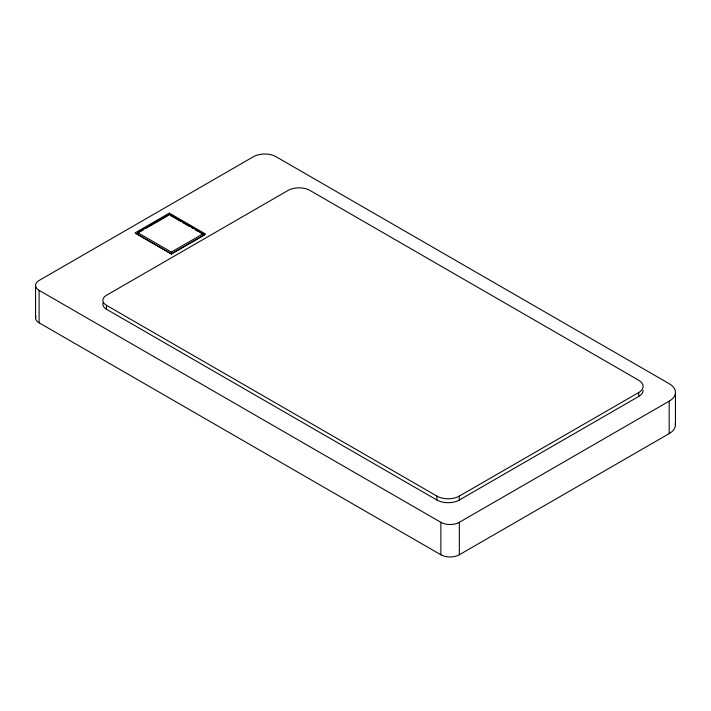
<?xml version="1.0" encoding="UTF-8"?>
<svg xmlns="http://www.w3.org/2000/svg" width="711" height="711" viewBox="0 0 711 711"><rect width="100%" height="100%" fill="white"/><g stroke="black" fill="none" stroke-linecap="round" stroke-linejoin="round"><path stroke-width="1.07" d="M169.334 213.122L135.117 232.879L171.378 253.818L205.595 234.061L169.334 213.122L169.334 214.829M137.658 232.621L169.334 214.331L203.053 233.795L203.053 235.759L171.378 254.049L137.658 234.586L137.658 232.621L171.378 252.085L203.053 233.795M136.068 234.035L143.675 229.644M145.568 228.542L168.383 215.38M106.446 305.303L436.936 496.109A15.82 9.136 0 0 0 459.306 496.109L638.7 392.543A15.064 8.701 0 0 0 638.7 380.243L309.987 190.459A15.526 8.967 0 0 0 288.026 190.459L106.446 295.296A12.256 7.074 0 0 0 106.446 305.303L106.446 309.232L436.936 500.037A15.82 9.136 0 0 0 459.306 500.037L638.7 396.462A15.064 8.701 0 0 0 643.108 390.312M39.096 290.355L440.873 522.318A13.056 7.537 0 0 0 459.333 522.318L669.184 401.164A21.383 12.345 0 0 0 669.184 383.7L276.064 156.731A16.024 9.252 0 0 0 253.409 156.731L39.096 280.463A12.123 6.994 0 0 0 39.096 290.355L39.096 322.803L440.873 554.767A13.056 7.537 0 0 0 459.333 554.767L669.184 433.612A21.383 12.345 0 0 0 675.263 423.267M170.293 215.38L180.79 221.441M182.691 222.543L189.375 226.391M191.277 227.493L193.188 228.595M195.098 229.697L197.96 231.351M199.871 232.453L204.644 235.208M675.45 392.436L675.45 424.876M669.184 401.164L669.184 433.612M638.7 392.543L638.7 396.462M459.306 496.109L459.306 500.037M459.333 522.318L459.333 554.767M440.873 522.318L440.873 554.767M436.936 496.109L436.936 500.037M171.378 252.085L171.378 254.049M35.55 285.413L35.55 317.861M39.096 322.803A12.123 6.994 0 0 1 35.959 316.048M106.446 309.232A12.256 7.074 0 0 1 103.273 302.397"/></g></svg>
